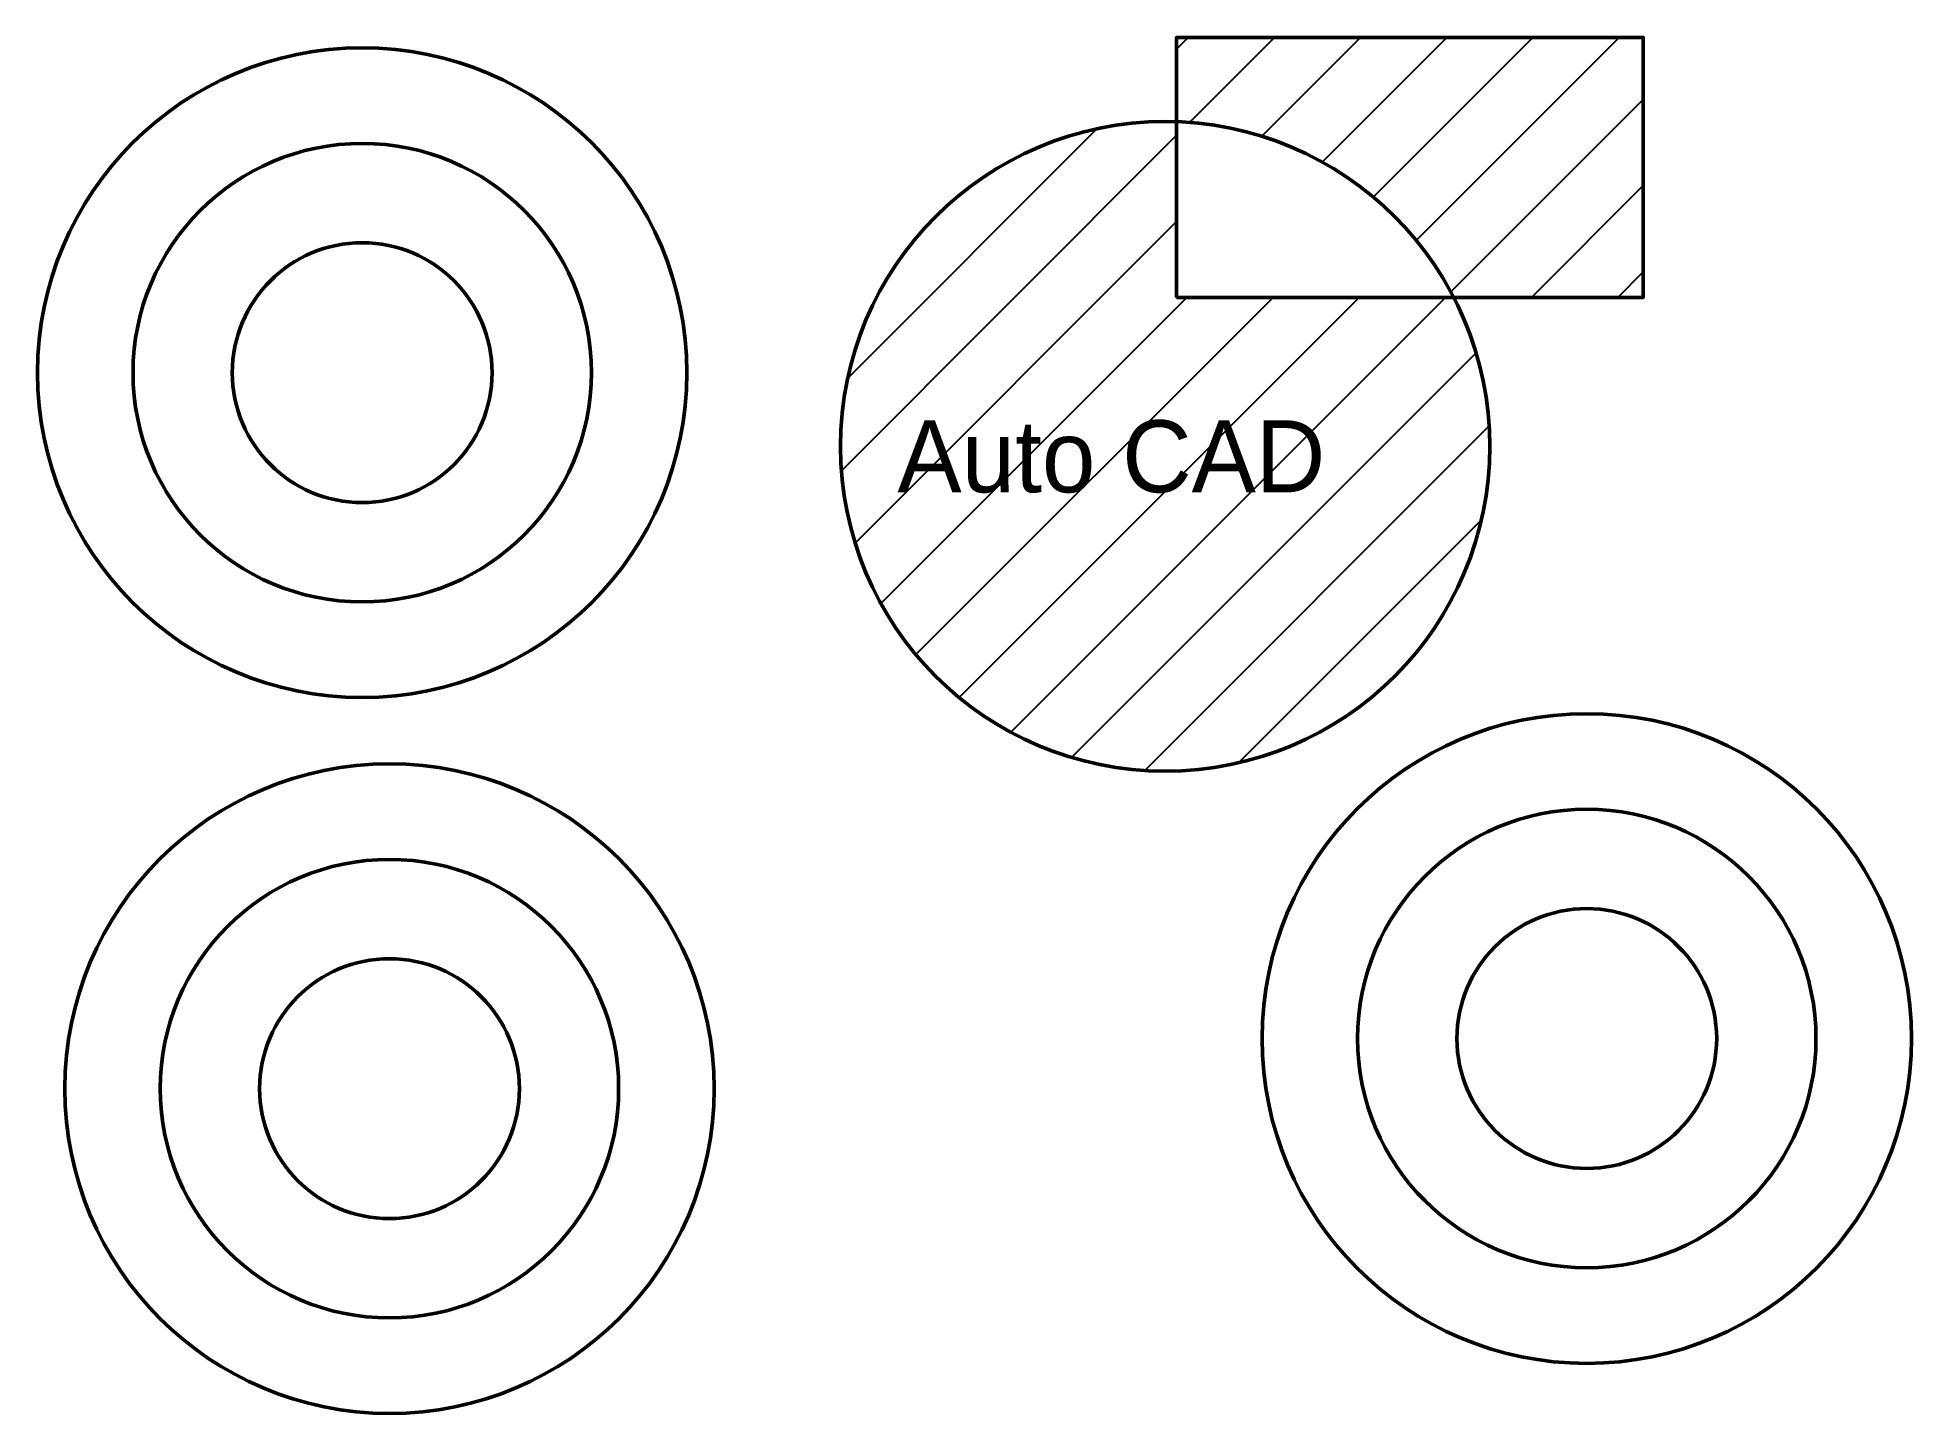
# Model space of a CAD drawing. Header units: millimetres. Extents: x 16 to 406, y 5 to 291.
import ezdxf

# ---------------------------------------------------------------- set-up
doc = ezdxf.new("R2010")
doc.units = ezdxf.units.MM
doc.layers.add('图层1', color=7, linetype='Continuous', lineweight=50)
doc.layers.add('图层3', color=5, linetype='Continuous')
doc.layers.add('图层4', color=6, linetype='Continuous')

msp = doc.modelspace()

# ---------------------------------------------------------------- hatches: boundary and pattern name
at = {"layer": '图层3'}
h = msp.add_hatch(dxfattribs=at)
h.set_pattern_fill('ANSI31', color=256, scale=4, style=0)
h.paths.add_polyline_path([(318.26, 206.1, 0.119735), (310.71, 237.15), (252.97, 237.15), (252.97, 273.74, 0.424604), (182.89, 206.1, 1)])
h.paths.add_polyline_path([(310.71, 237.15), (350.23, 237.15), (350.23, 291.3), (252.97, 291.3), (252.97, 273.74, -0.271055)])
h.paths.add_polyline_path([(191.02, 192.79), (313.52, 192.79), (313.52, 215.29), (191.02, 215.29)], flags=24)

# ---------------------------------------------------------------- linework, layer by layer
at = {"layer": '图层1', "color": 5}
msp.add_lwpolyline([(252.97, 237.15), (350.23, 237.15), (350.23, 291.3), (252.97, 291.3)], close=True, dxfattribs=at)
at = {"layer": '图层1'}
for centre, radius in [((83.2, 221.46), 67.68), ((250.57, 206.1), 67.68), ((83.2, 221.46), 47.77), ((83.2, 221.46), 27.07), ((338.46, 82.72), 67.68), ((88.89, 72.28), 67.68), ((338.46, 82.72), 47.77), ((338.46, 82.72), 27.07), ((88.89, 72.28), 27.07)]:
    msp.add_circle(centre, radius, dxfattribs=at)
at = {"layer": '图层1', "color": 1}
msp.add_circle((88.89, 72.28), 47.77, dxfattribs=at)

# ---------------------------------------------------------------- texts
at = {"layer": '图层4'}
msp.add_text('Auto CAD', height=15, dxfattribs=at).set_placement((194.77, 196.54))

doc.saveas('drawing.dxf')
